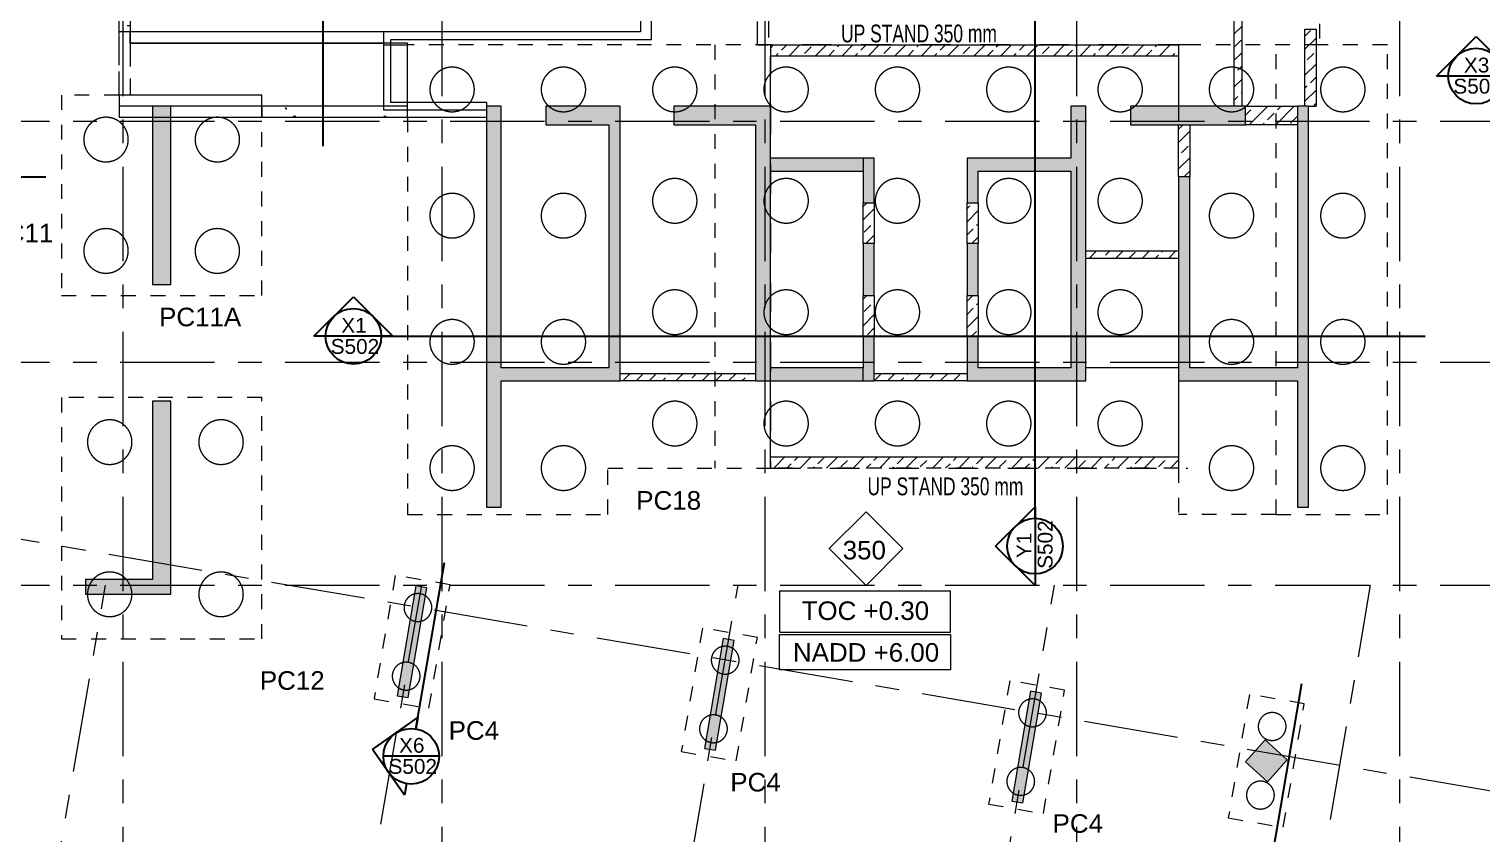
# Model space of a CAD drawing. Header units: millimetres. Extents: x -13051 to 175228, y -26353 to 75386.
# Drawn here: x 28646 to 67793, y 4639 to 26321 of the extents above; entities that cross this region are included whole.
import ezdxf

# ---------------------------------------------------------------- set-up
doc = ezdxf.new("R2010")
doc.units = ezdxf.units.MM
for name, pattern in [('DASH 2mm', [800, 400, -400]), ('DASH 4mm', [1600, 800, -800]), ('Dashed', [3810, 2540, -1270]), ('DASHED___25x_', [952.5, 635, -317.5]), ('Grid Line', [4445, 2540, -635, 635, -635])]:
    doc.linetypes.add(name, pattern=pattern)
for name, color, linetype, lineweight in [('A-DETL', 90, 'Continuous', 5), ('A-WALL-HDLN', 110, 'Continuous', 5), ('A-WALL-PATT', 111, 'Continuous', 15), ('G-ANNO-DIMS', 111, 'Continuous', 5), ('G-ANNO-TEXT', 231, 'Continuous', 5), ('I-WALL', 2, 'Continuous', 5), ('S-BEAM', 12, 'Continuous', 15), ('S-BEAM-HDLN', 1, 'DASHED___25x_', 5), ('S-COLS', 52, 'Continuous', 5), ('S-COLS-HDLN', 52, 'Dashed', 5), ('S-FNDN', 32, 'Continuous', 15), ('S-FNDN-HDLN', 4, 'DASH 2mm', 5), ('S-FNDN-IDEN', 2, 'Continuous', 5), ('S-GRID', 1, 'Continuous', 5)]:
    doc.layers.add(name, color=color, linetype=linetype, lineweight=lineweight)
doc.styles.add('Arial_1', font='arial.ttf', dxfattribs={"height": 500})
doc.styles.add('Arial_2', font='arial.ttf', dxfattribs={"width": 0.7, "height": 480})
doc.styles.add('Arial_3', font='arial.ttf', dxfattribs={"height": 400})
pattern_1 = [(0, (0, 0), (1625.6, 406.4), [67.056, -1152.144, 67.056, -1152.144, -6502.4]), (0, (0, 0), (1625.6, 406.4), [-2438.4, 67.056, -2371.344, 67.056, -1152.144, -2844.8]), (0, (0, 0), (1625.6, 406.4), [-6096, 67.056, -745.744, 67.056, -1964.944]), (120, (609.6, 203.2), (-1164.7527, 1204.611), [67.056, -1152.144, 67.056, -1152.144, -6502.4]), (120, (609.6, 203.2), (-1164.7527, 1204.611), [-2438.4, 67.056, -2371.344, 67.056, -1152.144, -2844.8]), (120, (609.6, 203.2), (-1164.7527, 1204.611), [-6096, 67.056, -745.744, 67.056, -1964.944]), (240, (812.8, 1016), (-460.8473, -1611.011), [67.056, -1152.144, 67.056, -1152.144, -6502.4]), (240, (812.8, 1016), (-460.8473, -1611.011), [-2438.4, 67.056, -2371.344, 67.056, -1152.144, -2844.8]), (240, (812.8, 1016), (-460.8473, -1611.011), [-6096, 67.056, -745.744, 67.056, -1964.944])]
pattern_2 = [(45, (0, 0), (-356.4037, 356.4037), []), (45, (356.4, 0), (-356.4037, 356.4037), [252.016, -126.008])]

# ---------------------------------------------------------------- blocks, each defined once
blk = doc.blocks.new('Concrete-Round-Column - P3-D750-L17m-6777132-FOUNDATION LAYOUT PLAN')
at = {"layer": 'S-COLS-HDLN'}
for start, end in [(0, 180), (180, 0)]:
    blk.add_arc((0, 0), 375, start, end, dxfattribs=at)
blk = doc.blocks.new('Concrete-Round-Column - P3-D1200-L17m-6780020-FOUNDATION LAYOUT PLAN')
at = {"layer": 'S-COLS-HDLN'}
for start, end in [(0, 180), (180, 0)]:
    blk.add_arc((0, 0), 600, start, end, dxfattribs=at)
blk = doc.blocks.new('Concrete-Round-Column - P3-D1200-L17m-V1-FOUNDATION LAYOUT PLAN')
at = {"layer": 'S-COLS-HDLN'}
for start, end in [(90.2475, 180), (89.8854, 90.1146), (0, 89.7525), (180, 0)]:
    blk.add_arc((0, 0), 600, start, end, dxfattribs=at)
blk = doc.blocks.new('Concrete-Round-Column - P3-D1200-L17m-6978329-FOUNDATION LAYOUT PLAN')
at = {"layer": 'S-COLS-HDLN'}
for start, end in [(0, 180), (180, 0)]:
    blk.add_arc((0, 0), 600, start, end, dxfattribs=at)
blk = doc.blocks.new('Concrete-Round-Column - P3-D1200-L17m-7278871-FOUNDATION LAYOUT PLAN')
at = {"layer": 'S-COLS-HDLN'}
for start, end in [(0, 180), (180, 0)]:
    blk.add_arc((0, 0), 600, start, end, dxfattribs=at)
blk = doc.blocks.new('Concrete-Round-Column - P3-D1200-L17m-7309476-FOUNDATION LAYOUT PLAN')
at = {"layer": 'S-COLS-HDLN'}
for start, end in [(0, 180), (180, 0)]:
    blk.add_arc((0, 0), 600, start, end, dxfattribs=at)
blk = doc.blocks.new('Concrete-Round-Column - P3-D1200-L17m-7279131-FOUNDATION LAYOUT PLAN')
at = {"layer": 'S-COLS-HDLN'}
for start, end in [(0, 180), (180, 0)]:
    blk.add_arc((0, 0), 600, start, end, dxfattribs=at)
blk = doc.blocks.new('Concrete-Round-Column - P3-D1200-L17m-6978356-FOUNDATION LAYOUT PLAN')
at = {"layer": 'S-COLS-HDLN'}
for start, end in [(0, 180), (180, 0)]:
    blk.add_arc((0, 0), 600, start, end, dxfattribs=at)
blk = doc.blocks.new('BAI-AN_TAG_MAT_THK - BAI-AN_TAG_MAT_THK-4190347-FOUNDATION LAYOUT PLAN')
at = {"layer": 'S-FNDN-IDEN'}
for p, q in [((-3.14, 0.25), (1.81, 5.2)), ((1.81, 5.2), (6.76, 0.25)), ((-3.14, 0.25), (1.81, -4.7)), ((1.81, -4.7), (6.76, 0.25))]:
    blk.add_line(p, q, dxfattribs=at)
blk = doc.blocks.new('Spot Elevations - Spot Elevation _Str_ Plan_-2609302-FOUNDATION LAYOUT PLAN')
at = {"layer": 'G-ANNO-DIMS'}
for p, q in [((-11.5, 5.8), (11.5, 5.8)), ((-11.5, 0.2), (-11.5, 5.8)), ((11.5, 0.2), (11.5, 5.8)), ((-11.5, 0.2), (11.5, 0.2))]:
    blk.add_line(p, q, dxfattribs=at)

msp = doc.modelspace()

# ---------------------------------------------------------------- hatches: boundary and pattern name
at = {"layer": 'A-WALL-PATT', "lineweight": 5}
for points in [[(32048.7305, 19444.3012), (32469.7792, 19444.3012), (32469.7792, 24244.3012), (31969.7792, 24244.3012), (31969.7792, 19444.3012)], [(40969.7791, 13444.1571), (41369.7791, 13444.1571), (41369.7791, 24244.1661), (40969.7791, 24244.1661), (40969.7791, 15448.8162)], [(43612.4805, 23744.1661), (44569.756, 23744.1661), (44569.756, 24244.1661), (42569.756, 24244.1661), (42569.756, 23744.1661)], [(48219.756, 23744.1661), (48619.756, 23744.1661), (48619.756, 24244.1661), (46019.756, 24244.1661), (46019.756, 23744.1661), (46503.418, 23744.1661)], [(56719.756, 16844.1661), (57119.756, 16844.1661), (57119.756, 24244.3012), (56719.756, 24244.3012), (56719.756, 17194.3012)], [(61419.756, 23744.3012), (61419.756, 24244.3012), (58319.756, 24244.3012), (58319.756, 23744.3012), (60958.1055, 23744.3012)], [(63119.756, 13444.1571), (63119.756, 24244.3012), (62819.756, 24244.3012), (62819.756, 13444.1571)], [(44269.756, 17194.3012), (44569.756, 17194.3012), (44569.756, 23744.1661), (44269.756, 23744.1661), (44269.756, 17543.8672)], [(48619.756, 17344.1661), (48619.756, 23744.1661), (48219.756, 23744.1661), (48219.756, 17344.1661)], [(51119.756, 22494.3012), (51419.756, 22494.3012), (51419.756, 22844.3012), (48619.756, 22844.3012), (48619.756, 22494.3012), (49394.3555, 22494.3012)], [(56719.756, 22494.3012), (56719.756, 22844.3012), (53919.756, 22844.3012), (53919.756, 22494.3012), (55176.2305, 22494.3012)], [(51419.756, 21644.3279), (51419.756, 22494.3012), (51119.756, 22494.3012), (51119.756, 21644.3279)], [(54219.756, 21644.3279), (54219.756, 22494.3012), (53919.756, 22494.3012), (53919.756, 21644.3279)], [(59619.756, 17194.1661), (59919.756, 17194.1661), (59919.756, 22344.3279), (59619.756, 22344.3279), (59619.756, 17543.8672)], [(51419.756, 19144.3279), (51419.756, 20544.3279), (51119.756, 20544.3279), (51119.756, 19144.3279)], [(54219.756, 19144.3279), (54219.756, 20544.3279), (53919.756, 20544.3279), (53919.756, 19144.3279)], [(51419.756, 16844.3012), (51419.756, 18044.3279), (51119.756, 18044.3279), (51119.756, 16844.3012)], [(54219.756, 17194.3012), (54219.756, 18044.3279), (53919.756, 18044.3279), (53919.756, 17194.3012)], [(48619.756, 16844.1661), (48619.756, 17344.1661), (48219.756, 17344.1661), (48219.756, 16844.1661)], [(41369.7791, 16844.3012), (44569.756, 16844.3012), (44569.756, 17194.3012), (41369.7791, 17194.3012)], [(48619.756, 16844.3012), (51119.756, 16844.3012), (51119.756, 17194.3012), (48619.756, 17194.3012)], [(56719.756, 16844.3012), (56719.756, 17194.3012), (53919.756, 17194.3012), (53919.756, 16844.3012), (56621.6993, 16844.3012)], [(62819.756, 16844.1661), (62819.756, 17194.1661), (59619.756, 17194.1661), (59619.756, 16844.1661), (60958.1055, 16844.1661)], [(32469.7792, 11494.1661), (32469.7792, 16294.1661), (31969.7792, 16294.1661), (31969.7792, 11494.1661), (32048.7305, 11494.1661)], [(32469.7792, 11094.1661), (32469.7792, 11494.1661), (30169.756, 11494.1661), (30169.756, 11094.1661), (32048.7305, 11094.1661)], [(38860.2925, 8310.4836), (39366.647, 11267.4424), (39070.9511, 11318.0779), (38564.5966, 8361.1191)], [(47139.6909, 6892.1881), (47646.0454, 9849.1469), (47350.3495, 9899.7823), (46843.995, 6942.8236)], [(55418.9507, 5472.9946), (55925.3052, 8429.9534), (55629.6093, 8480.5888), (55123.2548, 5523.6301)]]:
    msp.add_hatch(color=256, dxfattribs=at).paths.add_polyline_path(points)
at = {"layer": 'I-WALL'}
h = msp.add_hatch(dxfattribs=at)
h.set_pattern_fill('FP_1', color=21, style=0, pattern_type=2)
h.set_pattern_definition(pattern_2)
h.paths.add_polyline_path([(61319.756, 24244.3012), (61319.756, 27306.2332), (61119.756, 27319.9212), (61119.756, 24244.3012)])
h = msp.add_hatch(dxfattribs=at)
h.set_pattern_fill('FP_5', color=21, style=0, pattern_type=2)
h.set_pattern_definition([(44.576, (0, 909.4), (-356.4028, 351.1708), []), (44.576, (356.4, 909.4), (-356.4028, 351.1708), [250.172, -125.086])])
h.paths.add_polyline_path([(63119.756, 24244.3012), (63322.1666, 24244.3012), (63322.1666, 26319.8084), (63022.1666, 26319.8084), (63022.1666, 24244.3012)])
h = msp.add_hatch(dxfattribs=at)
h.set_pattern_fill('FP_1', color=21, style=0, pattern_type=2)
h.set_pattern_definition(pattern_2)
h.paths.add_polyline_path([(59512.6368, 25594.1661), (59619.756, 25594.1661), (59619.756, 25894.1661), (48619.756, 25894.1661), (48619.756, 25594.1661), (58067.168, 25594.1661)])
h = msp.add_hatch(dxfattribs=at)
h.set_pattern_fill('FP_1', color=21, style=0, pattern_type=2)
h.set_pattern_definition(pattern_2)
h.paths.add_polyline_path([(62295.7464, 23744.3012), (62819.756, 23744.3012), (62819.756, 24244.3012), (61419.756, 24244.3012), (61419.756, 23744.3012)])
h = msp.add_hatch(dxfattribs=at)
h.set_pattern_fill('FP_1', color=21, style=0, pattern_type=2)
h.set_pattern_definition(pattern_2)
h.paths.add_polyline_path([(59919.756, 22344.3279), (59919.756, 23744.3012), (59619.756, 23744.3012), (59619.756, 22344.3279)])
h = msp.add_hatch(dxfattribs=at)
h.set_pattern_fill('FP_1', color=21, style=0, pattern_type=2)
h.set_pattern_definition(pattern_2)
h.paths.add_polyline_path([(51419.756, 20544.3279), (51419.756, 21644.3279), (51119.756, 21644.3279), (51119.756, 20544.3279)])
h = msp.add_hatch(dxfattribs=at)
h.set_pattern_fill('FP_1', color=21, style=0, pattern_type=2)
h.set_pattern_definition(pattern_2)
h.paths.add_polyline_path([(54219.756, 20544.3279), (54219.756, 21644.3279), (53919.756, 21644.3279), (53919.756, 20544.3279)])
h = msp.add_hatch(dxfattribs=at)
h.set_pattern_fill('FP_1', color=21, style=0, pattern_type=2)
h.set_pattern_definition(pattern_2)
h.paths.add_polyline_path([(57119.756, 20144.1661), (59619.756, 20144.1661), (59619.756, 20344.1661), (57119.756, 20344.1661)])
h = msp.add_hatch(dxfattribs=at)
h.set_pattern_fill('FP_1', color=21, style=0, pattern_type=2)
h.set_pattern_definition(pattern_2)
h.paths.add_polyline_path([(51419.756, 18044.3279), (51419.756, 19144.3279), (51119.756, 19144.3279), (51119.756, 18044.3279)])
h = msp.add_hatch(dxfattribs=at)
h.set_pattern_fill('FP_1', color=21, style=0, pattern_type=2)
h.set_pattern_definition(pattern_2)
h.paths.add_polyline_path([(54219.756, 18044.3279), (54219.756, 19144.3279), (53919.756, 19144.3279), (53919.756, 18044.3279)])
h = msp.add_hatch(dxfattribs=at)
h.set_pattern_fill('FP_1', color=21, style=0, pattern_type=2)
h.set_pattern_definition(pattern_2)
h.paths.add_polyline_path([(46503.418, 16844.1661), (48219.756, 16844.1661), (48219.756, 17044.1661), (44569.756, 17044.1661), (44569.8718, 16844.1661)])
h = msp.add_hatch(dxfattribs=at)
h.set_pattern_fill('FP_1', color=21, style=0, pattern_type=2)
h.set_pattern_definition(pattern_2)
h.paths.add_polyline_path([(53919.756, 16844.1661), (53919.756, 17044.1661), (51419.756, 17044.1661), (51419.8718, 16844.1661), (53730.7618, 16844.1661)])
h = msp.add_hatch(dxfattribs=at)
h.set_pattern_fill('FP_1', color=21, style=0, pattern_type=2)
h.set_pattern_definition(pattern_2)
h.paths.add_polyline_path([(59619.756, 14494.1661), (59619.756, 14794.1661), (48619.756, 14794.1661), (48619.756, 14494.1661), (58067.168, 14494.1661)])
at = {"layer": 'S-BEAM', "lineweight": 5}
h = msp.add_hatch(dxfattribs=at)
h.set_pattern_fill('FP_3', color=256, style=0, pattern_type=2)
h.set_pattern_definition(pattern_1)
h.paths.add_polyline_path([(31069.756, 26244.1661), (31369.756, 26244.1661), (31369.756, 27544.1661), (31069.756, 27544.1661)])
h = msp.add_hatch(dxfattribs=at)
h.set_pattern_fill('FP_3', color=256, style=0, pattern_type=2)
h.set_pattern_definition(pattern_1)
h.paths.add_polyline_path([(38844.756, 23944.1661), (38844.756, 24244.1661), (34919.7792, 24244.1661), (34919.7792, 23944.1661), (37830.6055, 23944.1661)])
at = {"layer": 'S-COLS'}
msp.add_hatch(color=256, dxfattribs=at).paths.add_polyline_path([(62011.8866, 6044.0136), (62547.2265, 6638.4976), (61952.7424, 7173.8374), (61417.4026, 6579.3534)])

# ---------------------------------------------------------------- linework, layer by layer
at = {"layer": 'A-DETL', "lineweight": 25}
for p, q in [((36569.756, 23163.048), (36569.756, 39263.048)), ((55751.4297, 13141.4273), (55751.4297, 27141.4273)), ((66572.1271, 25055.0836), (67634.6267, 26117.5839)), ((67634.6267, 26117.5839), (68697.1271, 25055.0843)), ((66884.6271, 25055.0836), (66572.1271, 25055.0836)), ((68384.6271, 25055.0836), (66884.6271, 25055.0836)), ((22353.7813, 22340.9626), (29094.0318, 22340.9626)), ((36323.2562, 18044.3273), (37385.7558, 19106.8276)), ((37385.7558, 19106.8276), (38448.2562, 18044.328)), ((36635.7562, 18044.3273), (36323.2562, 18044.3273)), ((38135.7562, 18044.3273), (36635.7562, 18044.3273)), ((38448.2562, 18044.328), (38135.7562, 18044.328)), ((38135.7562, 18044.3279), (66266.8036, 18044.3279)), ((54688.93, 12391.4269), (55751.4295, 13453.9273)), ((55751.4295, 13453.9273), (55751.4295, 13141.4273)), ((55751.4295, 13453.9273), (55751.4295, 13141.4273)), ((55751.4302, 13141.4273), (55751.4302, 11641.4273)), ((55751.4302, 11328.9273), (54688.93, 12391.4269)), ((39070.5003, 7469.5869), (39837.2968, 11947.1336)), ((55751.4302, 11641.4273), (55751.4302, 11328.9273)), ((62172.5915, 4210.988), (62939.388, 8688.5348)), ((37896.6488, 6909.695), (39123.2492, 7777.6028)), ((39123.2492, 7777.6028), (39070.5003, 7469.5869)), ((38764.5566, 5683.0946), (37896.6488, 6909.695)), ((39693.9029, 6730.3484), (38193.9029, 6730.3484)), ((38817.3055, 5991.1105), (38764.5566, 5683.0946))]:
    msp.add_line(p, q, dxfattribs=at)
at = {"layer": 'A-DETL'}
for p, q in [((45119.756, 29444.1661), (45119.756, 26244.1661)), ((45419.756, 26044.1661), (45419.756, 29144.1661)), ((31369.756, 26244.1661), (31369.756, 25944.1661)), ((38844.756, 26244.1661), (31369.756, 26244.1661)), ((45119.756, 26244.1661), (38195.8759, 26244.1661)), ((31369.756, 25944.1661), (38195.8759, 25944.1661)), ((38195.8759, 25944.1661), (38195.8759, 24244.1661)), ((38395.8759, 24344.1661), (38395.8759, 26044.1661)), ((38395.8759, 26044.1661), (45419.756, 26044.1661)), ((40969.7791, 24344.1661), (38395.8759, 24344.1661)), ((40969.7791, 24344.1661), (40969.7791, 24144.1661)), ((38195.8759, 24244.1661), (31069.756, 24244.1661)), ((31069.756, 24244.1661), (31069.756, 23944.1661)), ((31069.756, 23944.1661), (40969.7791, 23944.1661)), ((38195.8759, 24244.1661), (38195.8759, 24144.1661)), ((38195.8759, 24144.1661), (40969.7791, 24144.1661)), ((48869.4725, 10015.3872), (53469.4725, 10015.3872)), ((48869.4725, 9055.3872), (48869.4725, 10015.3872)), ((53469.4725, 10015.3872), (53469.4725, 9055.3872)), ((53469.4725, 9055.3872), (48869.4725, 9055.3872))]:
    msp.add_line(p, q, dxfattribs=at)
at = {"layer": 'A-DETL', "linetype": 'DASH 4mm', "lineweight": 15}
for p, q in [((48619.756, 25894.1661), (48619.756, 14494.1661)), ((59869.756, 25894.1661), (48619.756, 25894.1661)), ((48619.756, 14494.1661), (59869.756, 14494.1661))]:
    msp.add_line(p, q, dxfattribs=at)
at = {"layer": 'A-DETL', "lineweight": 25}
for centre in [(67634.6271, 25055.0839), (37385.7562, 18044.3276), (55751.4299, 12391.4273), (38943.9029, 6730.3487)]:
    msp.add_circle(centre, 750, dxfattribs=at)
at = {"layer": 'A-WALL-HDLN'}
for p, q in [((44569.756, 16844.2516), (44569.756, 16844.1661)), ((51419.756, 16844.2516), (51419.756, 16844.1661)), ((53919.756, 16844.2516), (53919.756, 16844.1661))]:
    msp.add_line(p, q, dxfattribs=at)
at = {"layer": 'I-WALL'}
for p, q in [((61119.756, 24244.3012), (61119.756, 27319.9212)), ((61319.756, 27306.2332), (61319.756, 24244.3012)), ((63022.1666, 24244.3012), (63022.1666, 26319.8084)), ((63022.1666, 26319.8084), (63322.1666, 26319.8084)), ((63322.1666, 26319.8084), (63322.1666, 24244.3012)), ((48619.756, 25894.1661), (59619.756, 25894.1661)), ((48619.756, 25894.1661), (48619.756, 25594.1661)), ((59619.756, 25894.1661), (59619.756, 25594.1661)), ((59619.756, 25594.1661), (48619.756, 25594.1661)), ((61419.756, 24244.3012), (62819.756, 24244.3012)), ((63119.756, 24244.3012), (63322.1666, 24244.3012)), ((59619.756, 22344.3279), (59619.756, 23744.3012)), ((59919.756, 23744.3012), (59919.756, 22344.3279)), ((62819.756, 23744.3012), (61419.756, 23744.3012)), ((51119.756, 20544.3279), (51119.756, 21644.3279)), ((51419.756, 21644.3279), (51419.756, 20544.3279)), ((53919.756, 20544.3279), (53919.756, 21644.3279)), ((54219.756, 21644.3279), (54219.756, 20544.3279)), ((57119.756, 20344.1661), (59619.756, 20344.1661)), ((59619.756, 20144.1661), (57119.756, 20144.1661)), ((51119.756, 18044.3279), (51119.756, 19144.3279)), ((51419.756, 19144.3279), (51419.756, 18044.3279)), ((53919.756, 18044.3279), (53919.756, 19144.3279)), ((54219.756, 19144.3279), (54219.756, 18044.3279)), ((44569.756, 17044.1661), (48219.756, 17044.1661)), ((48219.756, 16844.1661), (44569.756, 16844.1661)), ((51419.756, 17044.1661), (53919.756, 17044.1661)), ((53919.756, 16844.1661), (51419.756, 16844.1661)), ((48619.756, 14794.1661), (59619.756, 14794.1661))]:
    msp.add_line(p, q, dxfattribs=at)
at = {"layer": 'I-WALL', "lineweight": 15}
for p, q in [((32469.7792, 24244.3012), (31969.7792, 24244.3012)), ((31969.7792, 24244.3012), (31969.7792, 19444.3012)), ((32469.7792, 19444.3012), (32469.7792, 24244.3012)), ((40969.7791, 24244.1661), (40969.7791, 13444.1571)), ((41369.7791, 24244.1661), (40969.7791, 24244.1661)), ((41369.7791, 17194.3012), (41369.7791, 24244.1661)), ((44569.756, 24244.1661), (42569.756, 24244.1661)), ((42569.756, 24244.1661), (42569.756, 23744.1661)), ((44569.756, 16844.3012), (44569.756, 24244.1661)), ((48619.756, 24244.1661), (46019.756, 24244.1661)), ((46019.756, 24244.1661), (46019.756, 23744.1661)), ((48619.756, 22844.3012), (48619.756, 24244.1661)), ((56719.756, 24244.3012), (56719.756, 22844.3012)), ((57119.756, 24244.3012), (56719.756, 24244.3012)), ((57119.756, 16844.1661), (57119.756, 24244.3012)), ((61419.756, 24244.3012), (58319.756, 24244.3012)), ((58319.756, 24244.3012), (58319.756, 23744.3012)), ((61419.756, 23744.3012), (61419.756, 24244.3012)), ((62819.756, 24244.3012), (62819.756, 17194.1661)), ((63119.756, 24244.3012), (62819.756, 24244.3012)), ((63119.756, 13444.1571), (63119.756, 24244.3012)), ((42569.756, 23744.1661), (44269.756, 23744.1661)), ((44269.756, 23744.1661), (44269.756, 17194.3012)), ((46019.756, 23744.1661), (48219.756, 23744.1661)), ((48219.756, 23744.1661), (48219.756, 16844.1661)), ((58319.756, 23744.3012), (61419.756, 23744.3012)), ((51419.756, 22844.3012), (48619.756, 22844.3012)), ((51419.756, 21644.3279), (51419.756, 22844.3012)), ((56719.756, 22844.3012), (53919.756, 22844.3012)), ((53919.756, 22844.3012), (53919.756, 21644.3279)), ((48619.756, 22494.3012), (51119.756, 22494.3012)), ((48619.756, 17194.3012), (48619.756, 22494.3012)), ((51119.756, 22494.3012), (51119.756, 21644.3279)), ((54219.756, 22494.3012), (56719.756, 22494.3012)), ((54219.756, 21644.3279), (54219.756, 22494.3012)), ((56719.756, 22494.3012), (56719.756, 17194.3012)), ((59919.756, 22344.3279), (59619.756, 22344.3279)), ((59619.756, 22344.3279), (59619.756, 16844.1661)), ((59919.756, 17194.1661), (59919.756, 22344.3279)), ((51119.756, 21644.3279), (51419.756, 21644.3279)), ((53919.756, 21644.3279), (54219.756, 21644.3279)), ((51119.756, 20544.3279), (51119.756, 19144.3279)), ((51419.756, 20544.3279), (51119.756, 20544.3279)), ((51419.756, 19144.3279), (51419.756, 20544.3279)), ((53919.756, 20544.3279), (53919.756, 19144.3279)), ((54219.756, 20544.3279), (53919.756, 20544.3279)), ((54219.756, 19144.3279), (54219.756, 20544.3279)), ((31969.7792, 19444.3012), (32469.7792, 19444.3012)), ((51119.756, 19144.3279), (51419.756, 19144.3279)), ((53919.756, 19144.3279), (54219.756, 19144.3279)), ((51119.756, 18044.3279), (51119.756, 17194.3012)), ((51419.756, 18044.3279), (51119.756, 18044.3279)), ((51419.756, 16844.3012), (51419.756, 18044.3279)), ((53919.756, 18044.3279), (53919.756, 16844.3012)), ((54219.756, 18044.3279), (53919.756, 18044.3279)), ((54219.756, 17194.3012), (54219.756, 18044.3279)), ((44269.756, 17194.3012), (41369.7791, 17194.3012)), ((41369.7791, 16844.3012), (44569.756, 16844.3012)), ((41369.7791, 13444.1571), (41369.7791, 16844.3012)), ((48219.756, 16844.1661), (48619.756, 16844.1661)), ((51119.756, 17194.3012), (48619.756, 17194.3012)), ((48619.756, 16844.3012), (51419.756, 16844.3012)), ((53919.756, 16844.3012), (56719.756, 16844.3012)), ((56719.756, 17194.3012), (54219.756, 17194.3012)), ((56719.756, 16844.1661), (57119.756, 16844.1661)), ((59619.756, 16844.1661), (62819.756, 16844.1661)), ((62819.756, 17194.1661), (59919.756, 17194.1661)), ((62819.756, 16844.1661), (62819.756, 13444.1571)), ((31969.7792, 16294.1661), (31969.7792, 11494.1661)), ((32469.7792, 16294.1661), (31969.7792, 16294.1661)), ((32469.7792, 11094.1661), (32469.7792, 16294.1661)), ((40969.7791, 13444.1571), (41369.7791, 13444.1571)), ((62819.756, 13444.1571), (63119.756, 13444.1571)), ((31969.7792, 11494.1661), (30169.756, 11494.1661)), ((30169.756, 11494.1661), (30169.756, 11094.1661)), ((30169.756, 11094.1661), (32469.7792, 11094.1661)), ((39070.9511, 11318.0779), (38564.5966, 8361.1191)), ((38860.2925, 8310.4836), (39366.647, 11267.4424)), ((39366.647, 11267.4424), (39070.9511, 11318.0779)), ((47350.3495, 9899.7823), (46843.995, 6942.8236)), ((47139.6909, 6892.1881), (47646.0454, 9849.1469)), ((47646.0454, 9849.1469), (47350.3495, 9899.7823)), ((38564.5966, 8361.1191), (38860.2925, 8310.4836)), ((55629.6093, 8480.5888), (55123.2548, 5523.6301)), ((55418.9507, 5472.9946), (55925.3052, 8429.9534)), ((55925.3052, 8429.9534), (55629.6093, 8480.5888)), ((46843.995, 6942.8236), (47139.6909, 6892.1881)), ((55123.2548, 5523.6301), (55418.9507, 5472.9946))]:
    msp.add_line(p, q, dxfattribs=at)
at = {"layer": 'S-BEAM'}
for p, q in [((31069.756, 26244.1661), (31069.756, 27544.1661)), ((31369.756, 27544.1661), (31369.756, 26244.1661)), ((31369.756, 26244.1661), (31069.756, 26244.1661)), ((34919.7792, 24244.1661), (34919.7792, 23944.1661)), ((38844.756, 24244.1661), (34919.7792, 24244.1661)), ((34919.7792, 23944.1661), (38844.756, 23944.1661)), ((38844.756, 23944.1661), (38844.756, 24244.1661))]:
    msp.add_line(p, q, dxfattribs=at)
at = {"layer": 'S-BEAM-HDLN'}
for p, q in [((48569.756, 32444.1661), (48569.756, 25894.1661)), ((48269.756, 25894.1661), (48269.756, 29444.1661)), ((31069.756, 24544.3012), (31069.756, 26244.1661)), ((31369.756, 25944.1661), (31369.756, 24544.3012)), ((48269.756, 25894.1661), (48569.756, 25894.1661))]:
    msp.add_line(p, q, dxfattribs=at)
at = {"layer": 'S-COLS', "lineweight": 15}
for p, q in [((61952.7424, 7173.8374), (61417.4026, 6579.3534)), ((62547.2265, 6638.4976), (61952.7424, 7173.8374)), ((61417.4026, 6579.3534), (62011.8866, 6044.0136)), ((62011.8866, 6044.0136), (62547.2265, 6638.4976))]:
    msp.add_line(p, q, dxfattribs=at)
at = {"layer": 'S-COLS-HDLN'}
for centre, start, end in [((49044.756, 21694.1661), 0, 180), ((49044.756, 21694.1661), 180, 0), ((49044.756, 18694.1661), 0, 180), ((49044.756, 18694.1661), 180, 0)]:
    msp.add_arc(centre, 600, start, end, dxfattribs=at)
at = {"layer": 'S-FNDN'}
for p, q in [((45119.756, 30544.1661), (45119.756, 26244.1661)), ((31069.756, 26244.1661), (31069.756, 27544.1661)), ((31369.756, 26244.1661), (31069.756, 26244.1661)), ((31369.756, 25944.1661), (31369.756, 26244.1661)), ((45119.756, 26244.1661), (38195.8759, 26244.1661)), ((38195.8759, 26244.1661), (38195.8759, 25894.1661)), ((38844.756, 25944.1661), (31369.756, 25944.1661)), ((38195.8759, 25894.1661), (38844.756, 25894.1661)), ((38844.756, 23944.1661), (38844.756, 25944.1661)), ((48619.756, 24244.1661), (48619.756, 25594.1661)), ((59619.756, 25594.1661), (59619.756, 24244.3012)), ((31069.756, 24544.3012), (31069.756, 23944.1661)), ((34919.7792, 24544.3012), (31069.756, 24544.3012)), ((34919.7792, 23944.1661), (34919.7792, 24544.3012)), ((31069.756, 23944.1661), (31969.7792, 23944.1661)), ((32469.7792, 23944.1661), (34919.7792, 23944.1661)), ((48619.756, 14494.1661), (48619.756, 16844.1661)), ((59619.756, 17194.3012), (57119.756, 17194.3012)), ((59619.756, 16844.1661), (59619.756, 14494.1661))]:
    msp.add_line(p, q, dxfattribs=at)
at = {"layer": 'S-FNDN-HDLN'}
for p, q in [((63419.756, 27262.6046), (63419.756, 25894.1661)), ((31069.756, 24544.3012), (31069.756, 26244.1661)), ((48619.756, 25894.1661), (38844.8056, 25894.1661)), ((47119.756, 25894.1661), (47119.756, 14494.1661)), ((63419.756, 25894.1661), (59619.756, 25894.1661)), ((62244.756, 13244.1661), (62244.756, 25894.1661)), ((65244.756, 25894.1661), (63419.756, 25894.1661)), ((65244.756, 13244.1661), (65244.756, 25894.1661)), ((31069.7064, 24544.3012), (29519.7792, 24544.3012)), ((29519.7792, 24544.3012), (29519.7792, 19144.3012)), ((31969.8288, 23944.1661), (32469.7296, 23944.1661)), ((34919.7792, 19144.3012), (34919.7792, 23944.1165)), ((38844.756, 23944.1165), (38844.756, 13244.1661)), ((59619.756, 24244.2516), (59619.756, 23744.3508)), ((48619.756, 22494.3508), (48619.756, 22844.3012)), ((51119.756, 22844.3012), (51119.756, 22494.3012)), ((29519.7792, 19144.3012), (34919.7792, 19144.3012)), ((48619.756, 16844.2157), (48619.756, 17194.2516)), ((48619.756, 16844.1661), (51119.756, 16844.1661)), ((51119.756, 16844.1661), (51119.756, 17194.2516)), ((34919.756, 16394.1661), (29519.756, 16394.1661)), ((29519.756, 16394.1661), (29519.756, 9894.1665)), ((34919.756, 9894.1665), (34919.756, 16394.1661)), ((44244.756, 14494.1661), (48619.756, 14494.1661)), ((44244.756, 13244.1661), (44244.756, 14494.1661)), ((59619.756, 14494.1661), (48619.756, 14494.1661)), ((59619.756, 14494.1661), (59619.756, 13244.1661)), ((38844.756, 13244.1661), (44244.756, 13244.1661)), ((62244.756, 13244.1661), (59619.756, 13244.1661)), ((62244.756, 13244.1661), (65244.756, 13244.1661)), ((38511.2174, 11603.5044), (37941.528, 8276.9327)), ((39989.6937, 11350.3091), (38511.2174, 11603.5044)), ((39420.0043, 8023.7374), (39989.6937, 11350.3091)), ((46790.5819, 10185.3046), (46220.8926, 6858.733)), ((48269.0582, 9932.1094), (46790.5819, 10185.3046)), ((29519.756, 9894.1665), (34919.756, 9894.1665)), ((47699.3688, 6605.5377), (48269.0582, 9932.1094)), ((55070.1157, 8767.6182), (54500.4263, 5441.0466)), ((56548.592, 8514.4229), (55070.1157, 8767.6182)), ((37941.528, 8276.9327), (39420.0043, 8023.7374)), ((55978.9026, 5187.8513), (56548.592, 8514.4229)), ((61527.9211, 8398.809), (60958.2317, 5072.2373)), ((63006.3974, 8145.6137), (61527.9211, 8398.809)), ((62436.708, 4819.042), (63006.3974, 8145.6137)), ((46220.8926, 6858.733), (47699.3688, 6605.5377)), ((54500.4263, 5441.0466), (55978.9026, 5187.8513)), ((60958.2317, 5072.2373), (62436.708, 4819.042))]:
    msp.add_line(p, q, dxfattribs=at)
at = {"layer": 'S-GRID', "linetype": 'Grid Line'}
for p, q in [((31169.756, 49281.3629), (31169.756, 351.3451)), ((39769.756, 49281.3629), (39769.756, 351.3451)), ((48469.756, 49281.3629), (48469.756, 351.3451)), ((56869.756, 49281.3629), (56869.756, 351.3451)), ((65569.756, 49281.3629), (65569.756, 351.3451)), ((-4454.5069, 23844.1661), (101637.4297, 23844.1661)), ((-4454.5069, 17344.1661), (101637.4297, 17344.1661)), ((131.5941, 17426.4483), (117823.4272, -2726.6056)), ((-4454.5069, 11344.1661), (113803.7202, 11344.1661)), ((26843.5638, -11207.3866), (30705.2001, 11344.1858)), ((35123.0445, -12625.2016), (39227.4622, 11344.1897)), ((43402.5194, -14043.0503), (47749.7238, 11344.1911)), ((51681.9738, -15461.0191), (56271.9858, 11344.195)), ((59961.4789, -16878.6916), (64794.2474, 11344.1964))]:
    msp.add_line(p, q, dxfattribs=at)

# ---------------------------------------------------------------- block references
at = {"layer": 'G-ANNO-DIMS', "xscale": 199.9999999999999, "yscale": 199.9999999999999, "zscale": 199.9999999999999}
msp.add_blockref('Spot Elevations - Spot Elevation _Str_ Plan_-2609302-FOUNDATION LAYOUT PLAN', (51171.1022, 10030.1377), dxfattribs=at)
at = {"layer": 'S-COLS-HDLN'}
for name, p in [('Concrete-Round-Column - P3-D1200-L17m-6780020-FOUNDATION LAYOUT PLAN', (40044.756, 24694.1661)), ('Concrete-Round-Column - P3-D1200-L17m-6780020-FOUNDATION LAYOUT PLAN', (43044.756, 24694.1661)), ('Concrete-Round-Column - P3-D1200-L17m-6978329-FOUNDATION LAYOUT PLAN', (46044.756, 24694.1661)), ('Concrete-Round-Column - P3-D1200-L17m-7278871-FOUNDATION LAYOUT PLAN', (49044.756, 24694.1661)), ('Concrete-Round-Column - P3-D1200-L17m-7278871-FOUNDATION LAYOUT PLAN', (52044.756, 24694.1661)), ('Concrete-Round-Column - P3-D1200-L17m-7309476-FOUNDATION LAYOUT PLAN', (55044.756, 24694.1661)), ('Concrete-Round-Column - P3-D1200-L17m-7278871-FOUNDATION LAYOUT PLAN', (58044.756, 24694.1661)), ('Concrete-Round-Column - P3-D1200-L17m-7279131-FOUNDATION LAYOUT PLAN', (61044.756, 24694.1661)), ('Concrete-Round-Column - P3-D1200-L17m-6780020-FOUNDATION LAYOUT PLAN', (64044.756, 24694.1661)), ('Concrete-Round-Column - P3-D1200-L17m-6780020-FOUNDATION LAYOUT PLAN', (30719.7792, 23344.3012)), ('Concrete-Round-Column - P3-D1200-L17m-V1-FOUNDATION LAYOUT PLAN', (33719.7792, 23344.3012)), ('Concrete-Round-Column - P3-D1200-L17m-6978329-FOUNDATION LAYOUT PLAN', (46044.756, 21694.1661)), ('Concrete-Round-Column - P3-D1200-L17m-7309476-FOUNDATION LAYOUT PLAN', (52044.756, 21694.1661)), ('Concrete-Round-Column - P3-D1200-L17m-7309476-FOUNDATION LAYOUT PLAN', (55044.756, 21694.1661)), ('Concrete-Round-Column - P3-D1200-L17m-7309476-FOUNDATION LAYOUT PLAN', (58044.756, 21694.1661)), ('Concrete-Round-Column - P3-D1200-L17m-6780020-FOUNDATION LAYOUT PLAN', (40044.756, 21294.1661)), ('Concrete-Round-Column - P3-D1200-L17m-6780020-FOUNDATION LAYOUT PLAN', (43044.756, 21294.1661)), ('Concrete-Round-Column - P3-D1200-L17m-7309476-FOUNDATION LAYOUT PLAN', (61044.756, 21294.1661)), ('Concrete-Round-Column - P3-D1200-L17m-6780020-FOUNDATION LAYOUT PLAN', (64044.756, 21294.1661)), ('Concrete-Round-Column - P3-D1200-L17m-6780020-FOUNDATION LAYOUT PLAN', (30719.7792, 20344.3012)), ('Concrete-Round-Column - P3-D1200-L17m-6780020-FOUNDATION LAYOUT PLAN', (33719.7792, 20344.3012)), ('Concrete-Round-Column - P3-D1200-L17m-6978329-FOUNDATION LAYOUT PLAN', (46044.756, 18694.1661)), ('Concrete-Round-Column - P3-D1200-L17m-7309476-FOUNDATION LAYOUT PLAN', (52044.756, 18694.1661)), ('Concrete-Round-Column - P3-D1200-L17m-7309476-FOUNDATION LAYOUT PLAN', (55044.756, 18694.1661)), ('Concrete-Round-Column - P3-D1200-L17m-7309476-FOUNDATION LAYOUT PLAN', (58044.756, 18694.1661)), ('Concrete-Round-Column - P3-D1200-L17m-6780020-FOUNDATION LAYOUT PLAN', (40044.756, 17894.1661)), ('Concrete-Round-Column - P3-D1200-L17m-6780020-FOUNDATION LAYOUT PLAN', (43044.756, 17894.1661)), ('Concrete-Round-Column - P3-D1200-L17m-7309476-FOUNDATION LAYOUT PLAN', (61044.756, 17894.1661)), ('Concrete-Round-Column - P3-D1200-L17m-6780020-FOUNDATION LAYOUT PLAN', (64044.756, 17894.1661)), ('Concrete-Round-Column - P3-D1200-L17m-6780020-FOUNDATION LAYOUT PLAN', (46044.756, 15694.1661)), ('Concrete-Round-Column - P3-D1200-L17m-7278871-FOUNDATION LAYOUT PLAN', (49044.756, 15694.1661)), ('Concrete-Round-Column - P3-D1200-L17m-7278871-FOUNDATION LAYOUT PLAN', (52044.756, 15694.1661)), ('Concrete-Round-Column - P3-D1200-L17m-7309476-FOUNDATION LAYOUT PLAN', (55044.756, 15694.1661)), ('Concrete-Round-Column - P3-D1200-L17m-7278871-FOUNDATION LAYOUT PLAN', (58044.756, 15694.1661)), ('Concrete-Round-Column - P3-D1200-L17m-6780020-FOUNDATION LAYOUT PLAN', (30819.756, 15194.1661)), ('Concrete-Round-Column - P3-D1200-L17m-6780020-FOUNDATION LAYOUT PLAN', (33819.756, 15194.1661)), ('Concrete-Round-Column - P3-D1200-L17m-6780020-FOUNDATION LAYOUT PLAN', (40044.756, 14494.1661)), ('Concrete-Round-Column - P3-D1200-L17m-6780020-FOUNDATION LAYOUT PLAN', (43044.756, 14494.1661)), ('Concrete-Round-Column - P3-D1200-L17m-6978356-FOUNDATION LAYOUT PLAN', (61044.756, 14494.1661)), ('Concrete-Round-Column - P3-D1200-L17m-6780020-FOUNDATION LAYOUT PLAN', (64044.756, 14494.1661)), ('Concrete-Round-Column - P3-D1200-L17m-6780020-FOUNDATION LAYOUT PLAN', (30819.756, 11094.1665)), ('Concrete-Round-Column - P3-D1200-L17m-6780020-FOUNDATION LAYOUT PLAN', (33819.756, 11094.1665)), ('Concrete-Round-Column - P3-D750-L17m-6777132-FOUNDATION LAYOUT PLAN', (39123.8556, 10737.8658)), ('Concrete-Round-Column - P3-D750-L17m-6777132-FOUNDATION LAYOUT PLAN', (47403.2202, 9319.4686)), ('Concrete-Round-Column - P3-D750-L17m-6777132-FOUNDATION LAYOUT PLAN', (38807.3617, 8889.5729)), ('Concrete-Round-Column - P3-D750-L17m-6777132-FOUNDATION LAYOUT PLAN', (55682.7539, 7901.7821)), ('Concrete-Round-Column - P3-D750-L17m-6777132-FOUNDATION LAYOUT PLAN', (47086.7261, 7471.3732)), ('Concrete-Round-Column - P3-D750-L17m-6777132-FOUNDATION LAYOUT PLAN', (62140.5581, 7532.9732)), ('Concrete-Round-Column - P3-D750-L17m-6777132-FOUNDATION LAYOUT PLAN', (55366.26, 6053.6867)), ('Concrete-Round-Column - P3-D750-L17m-6777132-FOUNDATION LAYOUT PLAN', (61824.064, 5684.8778))]:
    msp.add_blockref(name, p, dxfattribs=at)
at = {"layer": 'S-FNDN-IDEN', "xscale": 199.9999999999999, "yscale": 199.9999999999999, "zscale": 199.9999999999999}
msp.add_blockref('BAI-AN_TAG_MAT_THK - BAI-AN_TAG_MAT_THK-4190347-FOUNDATION LAYOUT PLAN', (50836.3115, 12275.0207), dxfattribs=at)

# ---------------------------------------------------------------- texts
at = {"layer": 'G-ANNO-DIMS', "insert": (49462.1817, 10902.797), "char_height": 500, "width": 4101.409205, "attachment_point": 1, "line_spacing_factor": 0.941778, "style": 'Arial_1'}
msp.add_mtext('TOC +0.30', dxfattribs=at)
at = {"layer": 'G-ANNO-TEXT', "color": 7, "attachment_point": 1}
for s, insert, char_height, width, style in [('UP STAND 350 mm', (50524.946, 26441.6881), 480, 5117.973, 'Arial_2'), ('X3', (67307.9354, 25550.7638), 400, 849.78875, 'Arial_3'), ('S502', (67023.0964, 24982.3842), 400, 1619.40875, 'Arial_3'), ('X1', (37059.0644, 18540.0075), 400, 849.78875, 'Arial_3'), ('S502', (36774.2254, 17971.6279), 400, 1619.40875, 'Arial_3'), ('UP STAND 350 mm', (51237.446, 14241.6881), 480, 5117.973, 'Arial_2'), ('X6', (38617.2112, 7226.0286), 400, 849.78875, 'Arial_3'), ('S502', (38332.3722, 6657.649), 400, 1619.40875, 'Arial_3')]:
    msp.add_mtext(s, dxfattribs=dict(at, insert=insert, char_height=char_height, width=width, style=style))
at = {"layer": 'G-ANNO-TEXT', "color": 7, "char_height": 400, "attachment_point": 1, "rotation": 90, "style": 'Arial_3'}
for s, insert, width in [('S502', (55824.1297, 11779.8965), 1619.40875), ('Y1', (55255.7501, 12070.7355), 833.755)]:
    msp.add_mtext(s, dxfattribs=dict(at, insert=insert, width=width))
at = {"layer": 'G-ANNO-TEXT', "color": 7, "lineweight": 13, "insert": (49228.8704, 9779.4495), "char_height": 500, "width": 4762.02375, "attachment_point": 1, "style": 'Arial_1'}
msp.add_mtext('NADD +6.00', dxfattribs=at)
at = {"layer": 'S-FNDN-IDEN', "char_height": 500, "attachment_point": 1, "style": 'Arial_1'}
for s, insert, width in [('PC11', (27554.4423, 21077.6445), 2100.42125), ('PC11A', (32150.0526, 18814.6449), 2661.6025), ('PC18', (45006.8062, 13874.3669), 2100.42125), ('350', (50568.6938, 12534.2024), 1394.93625), ('PC12', (34864.552, 9022.7558), 2100.42125), ('PC4', (39951.5002, 7675.4598), 1635.4425), ('PC4', (47540.4135, 6282.7548), 1635.4425), ('PC4', (56223.6787, 5169.9373), 1635.4425)]:
    msp.add_mtext(s, dxfattribs=dict(at, insert=insert, width=width))

doc.saveas('drawing.dxf')
